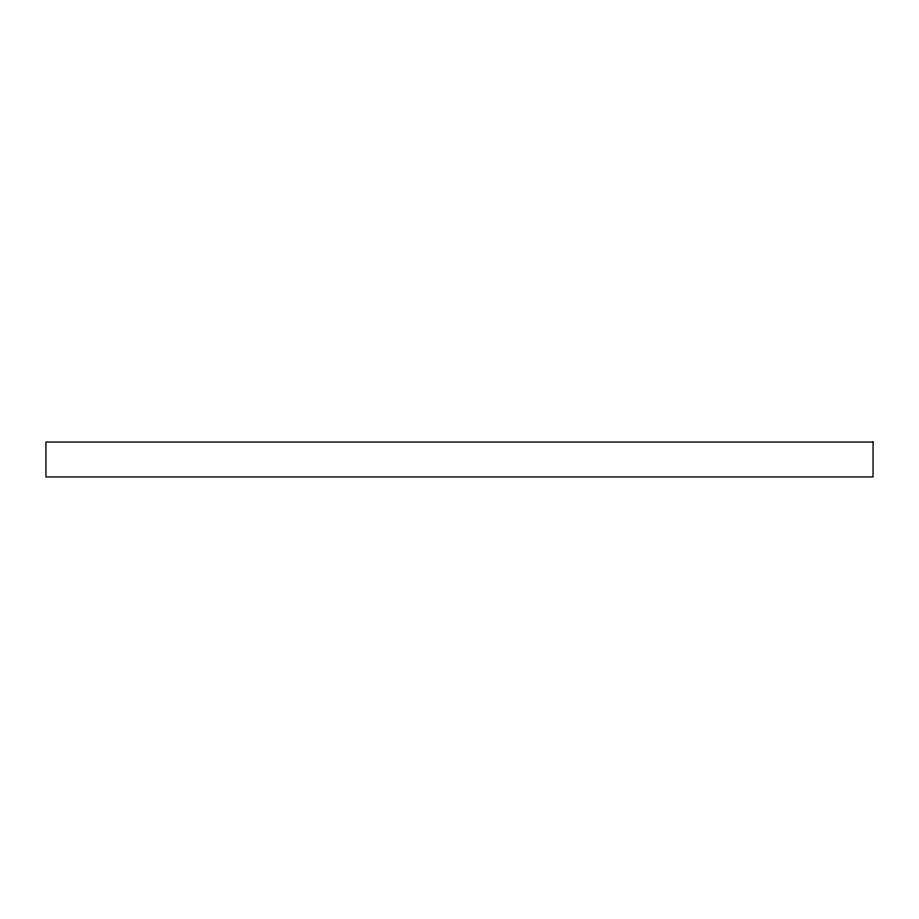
<?xml version="1.0" encoding="UTF-8"?>
<svg xmlns="http://www.w3.org/2000/svg" width="919" height="919" viewBox="0 0 919 919"><rect width="100%" height="100%" fill="white"/><g stroke="black" fill="none" stroke-linecap="round" stroke-linejoin="round"><path stroke-width="1.38" d="M873.05 442.05L45.95 442.05L45.95 476.95L873.05 476.95L873.05 442.05"/></g></svg>
